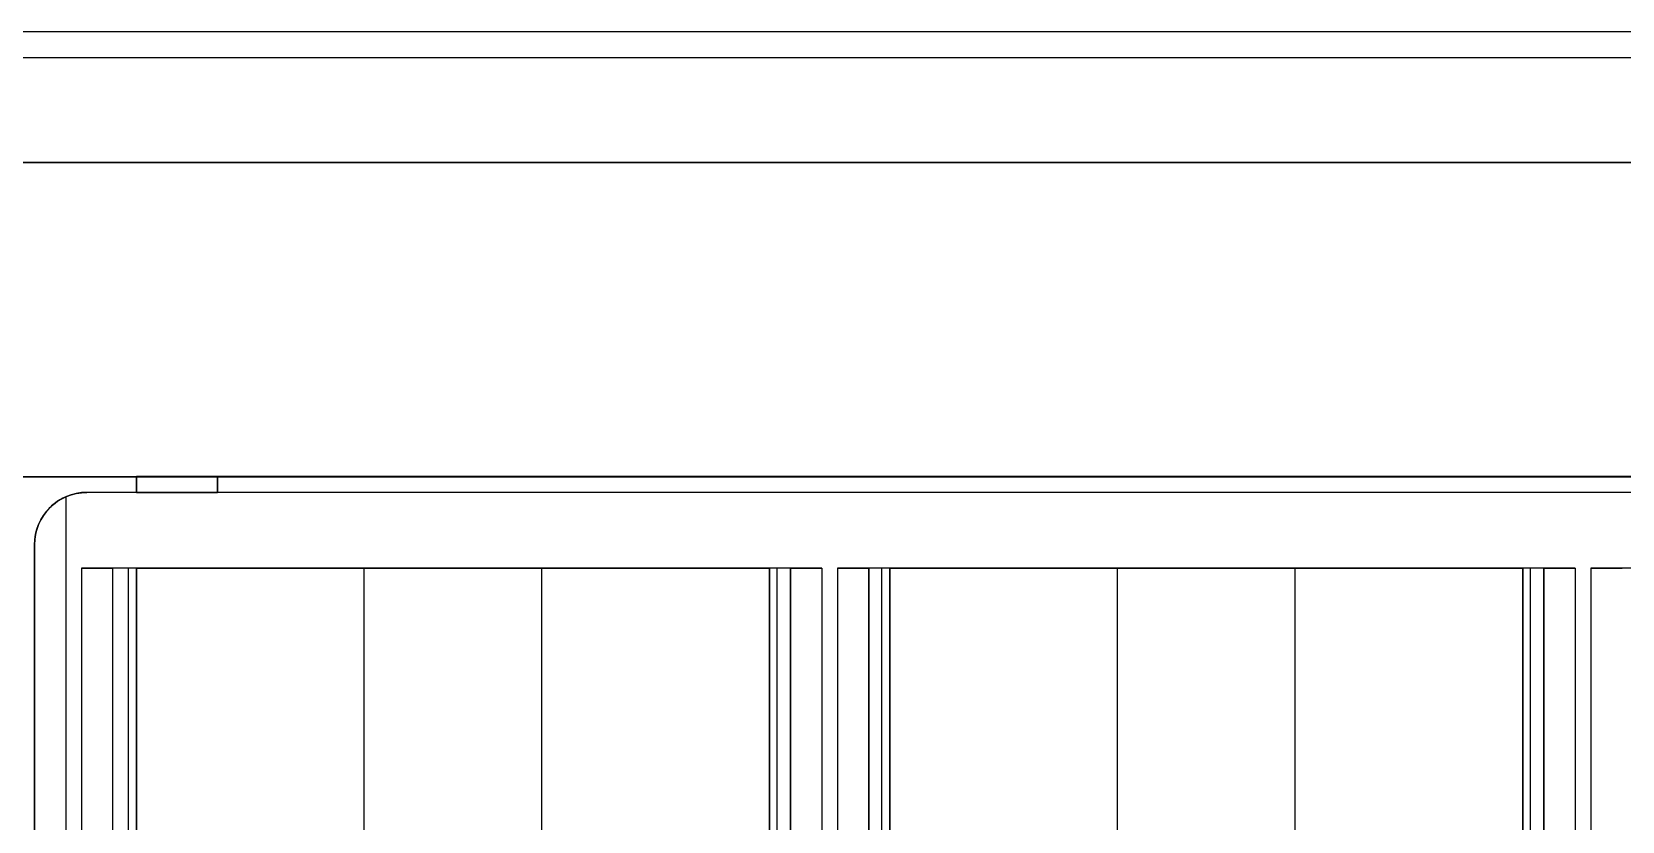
# Model space of a CAD drawing. Header units: inches. Extents: x 0 to 92454, y -34894 to 11.
# Drawn here: x 2.463 to 3.659, y 0.721 to 1.315 of the extents above; entities that cross this region are included whole.
import ezdxf

# ---------------------------------------------------------------- set-up
doc = ezdxf.new("R2010")
doc.units = ezdxf.units.IN
doc.header["$MEASUREMENT"] = 0

# ---------------------------------------------------------------- blocks, each defined once
blk = doc.blocks.new('2023_07_21_11_46_31_0481')
at = {"color": 7, "extrusion": (0, -1, 0)}
for p, q in [((168.5, 33.4, 142), (53, 33.4, 142)), ((169.641, 33.4, 152), (54.168, 33.4, 152)), ((124.95, 30.9, 83.5), (45.05, 30.9, 83.5)), ((45.05, 30.9, 2), (124.95, 30.9, 2)), ((1.5, 24.9, 100), (66.1, 24.9, 100)), ((1.505, 24.905, 100), (66.1, 24.905, 100)), ((20, 24.9, 152), (168.5, 24.9, 152)), ((62.5, 24.905, 87.4), (107.5, 24.905, 87.4)), ((66.1, 24.905, 98.489), (64.55, 24.905, 98.489)), ((64.55, 24.905, 98.489), (64.55, 24.905, 99.989)), ((64.55, 24.905, 99.989), (66.1, 24.905, 99.989)), ((66.1, 24.905, 99.989), (66.1, 24.905, 100)), ((103.9, 24.905, 87.6), (66.1, 24.905, 87.6)), ((66.1, 24.905, 87.6), (66.1, 24.905, 98.489)), ((66.1, 24.9, 100), (66.1, 24.9, 100.5)), ((66.1, 24.9, 100.5), (103.9, 24.9, 100.5)), ((77.65, 23.15, 87.6), (63.5, 23.15, 87.6)), ((64.4, 23.15, 100.333), (64.1, 23.15, 100.333)), ((64.1, 23.15, 100.333), (64.1, 23.15, 88.2)), ((68.9, 23.15, 106.4), (64.4, 23.15, 106.4)), ((64.4, 23.15, 106.4), (64.4, 23.15, 100.333)), ((64.55, 23.15, 98.489), (76.65, 23.15, 98.489)), ((64.55, 23.15, 99.989), (64.55, 23.15, 98.489)), ((76.65, 23.15, 99.989), (64.55, 23.15, 99.989)), ((72.3, 23.15, 102.1), (68.9, 23.15, 102.1)), ((68.9, 23.15, 102.1), (68.9, 23.15, 106.4)), ((76.8, 23.15, 106.4), (72.3, 23.15, 106.4)), ((72.3, 23.15, 106.4), (72.3, 23.15, 102.1)), ((76.65, 23.15, 98.489), (76.65, 23.15, 99.989)), ((77.05, 23.15, 100.333), (76.8, 23.15, 100.333)), ((76.8, 23.15, 100.333), (76.8, 23.15, 106.4)), ((77.05, 23.15, 88.2), (77.05, 23.15, 100.333)), ((92.05, 23.15, 87.6), (77.95, 23.15, 87.6)), ((78.8, 23.15, 100.333), (78.55, 23.15, 100.333)), ((78.55, 23.15, 100.333), (78.55, 23.15, 88.2)), ((83.3, 23.15, 106.4), (78.8, 23.15, 106.4)), ((78.8, 23.15, 106.4), (78.8, 23.15, 100.333)), ((78.95, 23.15, 98.489), (91.05, 23.15, 98.489)), ((78.95, 23.15, 99.989), (78.95, 23.15, 98.489)), ((91.05, 23.15, 99.989), (78.95, 23.15, 99.989)), ((86.7, 23.15, 102.1), (83.3, 23.15, 102.1)), ((83.3, 23.15, 102.1), (83.3, 23.15, 106.4)), ((91.2, 23.15, 106.4), (86.7, 23.15, 106.4)), ((86.7, 23.15, 106.4), (86.7, 23.15, 102.1)), ((91.05, 23.15, 98.489), (91.05, 23.15, 99.989)), ((91.45, 23.15, 100.333), (91.2, 23.15, 100.333)), ((91.2, 23.15, 100.333), (91.2, 23.15, 106.4)), ((91.45, 23.15, 88.2), (91.45, 23.15, 100.333)), ((106.5, 23.15, 87.6), (92.35, 23.15, 87.6))]:
    blk.add_line(p, q, dxfattribs=at)
at = {"color": 7}
for p, q in [((168.5, 33.4, 142), (53, 33.4, 142)), ((169.641, 33.4, 152), (54.168, 33.4, 152)), ((170, 32.9, 152), (45.2, 32.9, 152)), ((168.5, 32.9, 142), (50.533, 32.9, 142)), ((45.05, 30.9, 2), (124.95, 30.9, 2)), ((20, 24.9, 152), (168.5, 24.9, 152)), ((62.5, 24.905, 87.4), (107.5, 24.905, 87.4)), ((64.55, 24.905, 99.989), (66.1, 24.905, 99.989)), ((64.55, 24.905, 99.989), (64.55, 24.6, 99.989)), ((66.1, 24.6, 99.989), (66.1, 24.905, 99.989)), ((66.1, 24.9, 100.5), (103.9, 24.9, 100.5)), ((66.1, 24.6, 100.5), (66.1, 24.9, 100.5)), ((63.2, 24.517, 87.6), (63.2, 0, 87.6)), ((63.6, 24.6, 124.1), (63.6, 24.6, 87.6)), ((106.4, 24.6, 124.1), (63.6, 24.6, 124.1)), ((64.55, 24.6, 99.989), (66.1, 24.6, 99.989)), ((103.9, 24.6, 100.5), (66.1, 24.6, 100.5)), ((62.6, 23.6, 88.2), (62.6, 0.6, 88.2)), ((62.6, 23.6, 124.1), (62.6, 23.6, 88.2)), ((62.6, 4.9, 124.1), (62.6, 23.6, 124.1)), ((63.5, 23.15, 87.6), (63.5, 0, 87.6)), ((64.1, 0.6, 88.2), (64.1, 23.15, 88.2)), ((76.65, 23.15, 99.989), (64.55, 23.15, 99.989)), ((64.55, 23.15, 99.989), (64.55, 10.485, 99.989)), ((76.65, 10.485, 99.989), (76.65, 23.15, 99.989)), ((77.05, 23.15, 88.2), (77.05, 12.905, 88.2)), ((77.65, 23.15, 87.6), (77.65, 12.905, 87.6)), ((77.95, 23.15, 87.6), (77.95, 12.905, 87.6)), ((78.55, 23.15, 88.2), (78.55, 12.905, 88.2)), ((91.05, 23.15, 99.989), (78.95, 23.15, 99.989)), ((78.95, 23.15, 99.989), (78.95, 10.485, 99.989)), ((91.05, 10.485, 99.989), (91.05, 23.15, 99.989)), ((91.45, 23.15, 88.2), (91.45, 12.905, 88.2)), ((92.05, 23.15, 87.6), (92.05, 12.905, 87.6)), ((92.35, 23.15, 87.6), (92.35, 12.905, 87.6))]:
    blk.add_line(p, q, dxfattribs=at)
at = {"color": 7, "extrusion": (0, 1, 0)}
for p, q in [((170, 32.9, 152), (45.2, 32.9, 152)), ((168.5, 32.9, 142), (50.533, 32.9, 142)), ((66.1, 24.6, 87.6), (63.6, 24.6, 87.6)), ((63.6, 24.6, 124.1), (63.6, 24.6, 87.6)), ((106.4, 24.6, 124.1), (63.6, 24.6, 124.1)), ((64.55, 24.6, 99.989), (66.1, 24.6, 99.989)), ((64.55, 24.6, 98.489), (64.55, 24.6, 99.989)), ((66.1, 24.6, 98.489), (64.55, 24.6, 98.489)), ((66.1, 24.6, 98.489), (66.1, 24.6, 87.6)), ((103.9, 24.6, 100.5), (66.1, 24.6, 100.5)), ((66.1, 24.6, 100.5), (66.1, 24.6, 99.989))]:
    blk.add_line(p, q, dxfattribs=at)
at = {"color": 7, "extrusion": (0, 0, -1)}
for p, q in [((124.95, 30.9, 83.5), (45.05, 30.9, 83.5)), ((1.5, 24.9, 100), (66.1, 24.9, 100)), ((1.505, 24.905, 100), (66.1, 24.905, 100)), ((64.55, 24.6, 98.489), (64.55, 24.905, 98.489)), ((66.1, 24.905, 98.489), (64.55, 24.905, 98.489)), ((66.1, 24.6, 87.6), (66.1, 24.905, 87.6)), ((103.9, 24.905, 87.6), (66.1, 24.905, 87.6)), ((66.1, 24.905, 98.489), (66.1, 24.6, 98.489)), ((66.1, 24.905, 100), (66.1, 24.9, 100)), ((63.2, 24.517, 87.6), (63.2, 0, 87.6)), ((66.1, 24.6, 87.6), (63.6, 24.6, 87.6)), ((66.1, 24.6, 98.489), (64.55, 24.6, 98.489)), ((77.65, 23.15, 87.6), (63.5, 23.15, 87.6)), ((63.5, 23.15, 87.6), (63.5, 0, 87.6)), ((64.1, 6.6, 100.333), (64.1, 23.15, 100.333)), ((64.4, 23.15, 100.333), (64.1, 23.15, 100.333)), ((64.4, 6.6, 106.4), (64.4, 23.15, 106.4)), ((68.9, 23.15, 106.4), (64.4, 23.15, 106.4)), ((64.4, 6.6, 100.333), (64.4, 23.15, 100.333)), ((64.55, 23.15, 98.489), (76.65, 23.15, 98.489)), ((64.55, 10.485, 98.489), (64.55, 23.15, 98.489)), ((68.9, 17.975, 102.1), (68.9, 23.15, 102.1)), ((72.3, 23.15, 102.1), (68.9, 23.15, 102.1)), ((68.9, 16.51, 106.4), (68.9, 23.15, 106.4)), ((72.3, 17.975, 102.1), (72.3, 23.15, 102.1)), ((72.3, 16.51, 106.4), (72.3, 23.15, 106.4)), ((76.8, 23.15, 106.4), (72.3, 23.15, 106.4)), ((76.65, 23.15, 98.489), (76.65, 10.485, 98.489)), ((76.8, 6.6, 106.4), (76.8, 23.15, 106.4)), ((76.8, 6.6, 100.333), (76.8, 23.15, 100.333)), ((77.05, 23.15, 100.333), (76.8, 23.15, 100.333)), ((77.05, 6.6, 100.333), (77.05, 23.15, 100.333)), ((77.65, 23.15, 87.6), (77.65, 12.905, 87.6)), ((92.05, 23.15, 87.6), (77.95, 23.15, 87.6)), ((77.95, 23.15, 87.6), (77.95, 12.905, 87.6)), ((78.55, 6.6, 100.333), (78.55, 23.15, 100.333)), ((78.8, 23.15, 100.333), (78.55, 23.15, 100.333)), ((78.8, 6.6, 106.4), (78.8, 23.15, 106.4)), ((83.3, 23.15, 106.4), (78.8, 23.15, 106.4)), ((78.8, 6.6, 100.333), (78.8, 23.15, 100.333)), ((78.95, 23.15, 98.489), (91.05, 23.15, 98.489)), ((78.95, 10.485, 98.489), (78.95, 23.15, 98.489)), ((83.3, 17.975, 102.1), (83.3, 23.15, 102.1)), ((86.7, 23.15, 102.1), (83.3, 23.15, 102.1)), ((83.3, 16.51, 106.4), (83.3, 23.15, 106.4)), ((86.7, 17.975, 102.1), (86.7, 23.15, 102.1)), ((86.7, 16.51, 106.4), (86.7, 23.15, 106.4)), ((91.2, 23.15, 106.4), (86.7, 23.15, 106.4)), ((91.05, 23.15, 98.489), (91.05, 10.485, 98.489)), ((91.2, 6.6, 106.4), (91.2, 23.15, 106.4)), ((91.2, 6.6, 100.333), (91.2, 23.15, 100.333)), ((91.45, 23.15, 100.333), (91.2, 23.15, 100.333)), ((91.45, 6.6, 100.333), (91.45, 23.15, 100.333)), ((92.05, 23.15, 87.6), (92.05, 12.905, 87.6)), ((106.5, 23.15, 87.6), (92.35, 23.15, 87.6)), ((92.35, 23.15, 87.6), (92.35, 12.905, 87.6))]:
    blk.add_line(p, q, dxfattribs=at)
at = {"color": 7, "extrusion": (-1, 0, 0)}
for p, q in [((64.55, 24.905, 99.989), (64.55, 24.6, 99.989)), ((64.55, 24.905, 98.489), (64.55, 24.905, 99.989)), ((64.55, 24.6, 98.489), (64.55, 24.905, 98.489)), ((66.1, 24.905, 98.489), (66.1, 24.6, 98.489)), ((66.1, 24.905, 87.6), (66.1, 24.905, 98.489)), ((66.1, 24.6, 87.6), (66.1, 24.905, 87.6)), ((66.1, 24.6, 99.989), (66.1, 24.905, 99.989)), ((66.1, 24.905, 100), (66.1, 24.9, 100)), ((66.1, 24.905, 99.989), (66.1, 24.905, 100)), ((66.1, 24.6, 100.5), (66.1, 24.9, 100.5)), ((66.1, 24.9, 100), (66.1, 24.9, 100.5)), ((64.55, 24.6, 98.489), (64.55, 24.6, 99.989)), ((66.1, 24.6, 98.489), (66.1, 24.6, 87.6)), ((66.1, 24.6, 100.5), (66.1, 24.6, 99.989)), ((62.6, 4.9, 124.1), (62.6, 23.6, 124.1)), ((62.6, 23.6, 124.1), (62.6, 23.6, 88.2)), ((62.6, 23.6, 88.2), (62.6, 0.6, 88.2)), ((64.55, 23.15, 99.989), (64.55, 23.15, 98.489)), ((64.55, 10.485, 98.489), (64.55, 23.15, 98.489)), ((64.55, 23.15, 99.989), (64.55, 10.485, 99.989)), ((68.9, 16.51, 106.4), (68.9, 23.15, 106.4)), ((68.9, 23.15, 102.1), (68.9, 23.15, 106.4)), ((68.9, 17.975, 102.1), (68.9, 23.15, 102.1)), ((76.8, 6.6, 106.4), (76.8, 23.15, 106.4)), ((76.8, 23.15, 100.333), (76.8, 23.15, 106.4)), ((76.8, 6.6, 100.333), (76.8, 23.15, 100.333)), ((77.05, 6.6, 100.333), (77.05, 23.15, 100.333)), ((77.05, 23.15, 88.2), (77.05, 23.15, 100.333)), ((77.05, 23.15, 88.2), (77.05, 12.905, 88.2)), ((78.95, 23.15, 99.989), (78.95, 23.15, 98.489)), ((78.95, 10.485, 98.489), (78.95, 23.15, 98.489)), ((78.95, 23.15, 99.989), (78.95, 10.485, 99.989)), ((83.3, 16.51, 106.4), (83.3, 23.15, 106.4)), ((83.3, 23.15, 102.1), (83.3, 23.15, 106.4)), ((83.3, 17.975, 102.1), (83.3, 23.15, 102.1)), ((91.2, 6.6, 106.4), (91.2, 23.15, 106.4)), ((91.2, 23.15, 100.333), (91.2, 23.15, 106.4)), ((91.2, 6.6, 100.333), (91.2, 23.15, 100.333)), ((91.45, 6.6, 100.333), (91.45, 23.15, 100.333)), ((91.45, 23.15, 88.2), (91.45, 23.15, 100.333)), ((91.45, 23.15, 88.2), (91.45, 12.905, 88.2))]:
    blk.add_line(p, q, dxfattribs=at)
at = {"color": 7, "extrusion": (1, 0, 0)}
for p, q in [((64.1, 0.6, 88.2), (64.1, 23.15, 88.2)), ((64.1, 23.15, 100.333), (64.1, 23.15, 88.2)), ((64.1, 6.6, 100.333), (64.1, 23.15, 100.333)), ((64.4, 6.6, 100.333), (64.4, 23.15, 100.333)), ((64.4, 23.15, 106.4), (64.4, 23.15, 100.333)), ((64.4, 6.6, 106.4), (64.4, 23.15, 106.4)), ((72.3, 17.975, 102.1), (72.3, 23.15, 102.1)), ((72.3, 23.15, 106.4), (72.3, 23.15, 102.1)), ((72.3, 16.51, 106.4), (72.3, 23.15, 106.4)), ((76.65, 23.15, 98.489), (76.65, 23.15, 99.989)), ((76.65, 10.485, 99.989), (76.65, 23.15, 99.989)), ((76.65, 23.15, 98.489), (76.65, 10.485, 98.489)), ((78.55, 23.15, 88.2), (78.55, 12.905, 88.2)), ((78.55, 23.15, 100.333), (78.55, 23.15, 88.2)), ((78.55, 6.6, 100.333), (78.55, 23.15, 100.333)), ((78.8, 6.6, 100.333), (78.8, 23.15, 100.333)), ((78.8, 23.15, 106.4), (78.8, 23.15, 100.333)), ((78.8, 6.6, 106.4), (78.8, 23.15, 106.4)), ((86.7, 17.975, 102.1), (86.7, 23.15, 102.1)), ((86.7, 23.15, 106.4), (86.7, 23.15, 102.1)), ((86.7, 16.51, 106.4), (86.7, 23.15, 106.4)), ((91.05, 23.15, 98.489), (91.05, 23.15, 99.989)), ((91.05, 10.485, 99.989), (91.05, 23.15, 99.989)), ((91.05, 23.15, 98.489), (91.05, 10.485, 98.489))]:
    blk.add_line(p, q, dxfattribs=at)
at = {"color": 7, "extrusion": (0, 0, -1)}
for centre, start in [((-63.6, 23.6, -124.1), 0), ((-63.6, 23.6, -87.6), 66.4218), ((-63.6, 23.6, -87.6), 66.4218)]:
    blk.add_arc(centre, 1, start, 90, dxfattribs=at)
at = {"color": 7}
blk.add_arc((63.6, 23.6, 124.1), 1, 90, 180, dxfattribs=at)
at = {"color": 7, "extrusion": (0, -1, 0)}
for centre, start, end in [((63.5, 88.2, -23.15), 270, 0), ((77.65, 88.2, -23.15), 180, 270), ((77.95, 88.2, -23.15), 270, 0), ((92.05, 88.2, -23.15), 180, 270), ((92.35, 88.2, -23.15), 270, 0)]:
    blk.add_arc(centre, 0.6, start, end, dxfattribs=at)
at = {"color": 7, "extrusion": (0, 1, 0)}
for centre, start, end in [((-63.5, 88.2, 23.15), 180, 270), ((-77.65, 88.2, 23.15), 270, 360), ((-77.95, 88.2, 23.15), 180, 270), ((-92.05, 88.2, 23.15), 270, 360), ((-92.35, 88.2, 23.15), 180, 270)]:
    blk.add_arc(centre, 0.6, start, end, dxfattribs=at)
at = {"color": 7}
blk.add_open_spline([(63.2, 24.517, 87.6), (63.122, 24.482, 87.6), (63.044, 24.436, 87.616), (62.909, 24.328, 87.67), (62.85, 24.266, 87.709), (62.737, 24.118, 87.808), (62.684, 24.016, 87.882), (62.616, 23.807, 88.039), (62.6, 23.699, 88.123), (62.6, 23.6, 88.2)], degree=3, knots=[-0.1263961, -0.1263961, -0.1263961, -0.1263961, -0.1008534, -0.1008534, -0.0753107, -0.0753107, -0.0376553, -0.0376553, 0, 0, 0, 0], dxfattribs=at)
blk.add_open_spline([(63.2, 24.517, 87.6), (63.122, 24.482, 87.6), (63.044, 24.436, 87.616), (62.909, 24.328, 87.67), (62.85, 24.266, 87.709), (62.737, 24.118, 87.808), (62.684, 24.016, 87.882), (62.616, 23.807, 88.039), (62.6, 23.699, 88.123), (62.6, 23.6, 88.2)], degree=3, knots=[-0.1263961, -0.1263961, -0.1263961, -0.1263961, -0.1008534, -0.1008534, -0.0753107, -0.0753107, -0.0376553, -0.0376553, 0, 0, 0, 0], dxfattribs=at)

msp = doc.modelspace()

# ---------------------------------------------------------------- block references
at = {"xscale": 0.03937007874015748, "yscale": 0.03937007874015748, "zscale": 0.03937007874015748}
msp.add_blockref('2023_07_21_11_46_31_0481', (0, 0), dxfattribs=at)
msp.add_blockref('2023_07_21_11_46_31_0481', (0, 0), dxfattribs=at)

doc.saveas('drawing.dxf')
